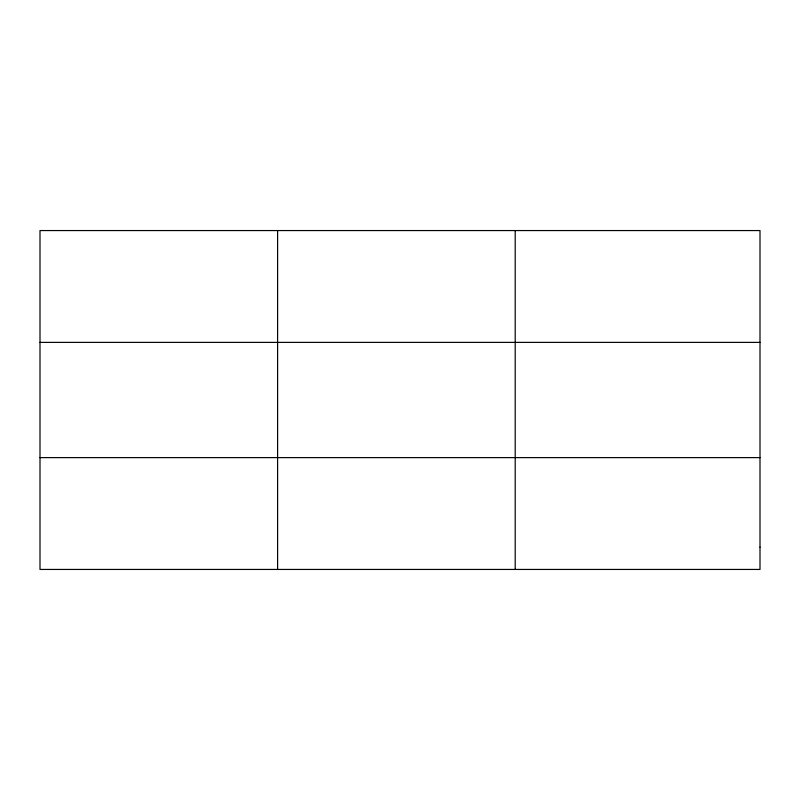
<?xml version="1.0" encoding="UTF-8"?>
<svg xmlns="http://www.w3.org/2000/svg" width="800" height="800" viewBox="0 0 800 800"><rect width="100%" height="100%" fill="white"/><g stroke="black" fill="none" stroke-linecap="round" stroke-linejoin="round"><path stroke-width="1.2" d="M277.6 230.56L277.6 569.44M515.2 230.56L515.2 569.44M40 342.39L760 342.39M40 457.61L760 457.61M760 547.07L760 569.44L40 569.44L40 230.56L760 230.56L760 547.07"/></g></svg>
